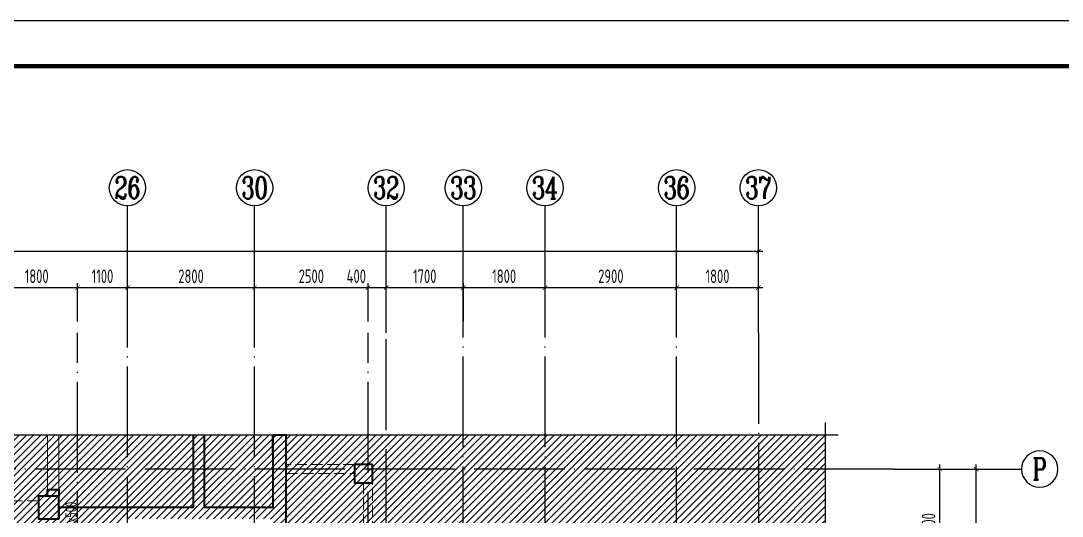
# Model space of a CAD drawing. Extents: x -655480 to 203344, y -294099 to 287156.
# Drawn here: x -41130 to -18185, y 215263 to 226182 of the extents above; entities that cross this region are included whole.
import ezdxf
from ezdxf.enums import TextEntityAlignment as Align

# ---------------------------------------------------------------- set-up
doc = ezdxf.new("R2010")
doc.units = 0
doc.header["$LTSCALE"] = 1000
for name, pattern in [('__DASH', [0.35, 0.25, -0.1]), ('DASH', [0.35, 0.25, -0.1]), ('DOTE', [2.42, 2, -0.2, 0.02, -0.2])]:
    doc.linetypes.add(name, pattern=pattern)
doc.layers.get('0').update_dxf_attribs({"linetype": 'CONTINUOUS'})
doc.layers.get('DEFPOINTS').update_dxf_attribs({"linetype": 'CONTINUOUS'})
for name, color, linetype in [('-TK', 7, 'CONTINUOUS'), ('A-AXIS', 1, 'CONTINUOUS'), ('A-DOTE', 10, 'DOTE'), ('AXIS_NUM', 7, 'CONTINUOUS'), ('S-L主梁线', 4, 'DASH'), ('S-L梁编号', 6, 'CONTINUOUS'), ('S-Q墙实线', 6, 'CONTINUOUS'), ('S-Y一般标注', 3, 'CONTINUOUS'), ('THIN', 7, 'CONTINUOUS')]:
    doc.layers.add(name, color=color, linetype=linetype)
doc.layers.add('WINDOW', color=144, linetype='CONTINUOUS', lineweight=15)
doc.layers.add('底图$0$砼柱', color=2, linetype='CONTINUOUS', lineweight=35)
doc.styles.add('TSSD_Axis', font='complex.shx', dxfattribs={"width": 0.7, "bigfont": 'hztxt.shx'})
doc.styles.add('TSSD_DIMENSION', font='Tssdeng.shx', dxfattribs={"width": 0.7, "bigfont": 'tssdchn.shx'})
doc.styles.add('TSSD_REIN', font='tssdeng.shx', dxfattribs={"width": 0.7, "height": 300, "bigfont": 'tssdchn.shx'})
doc.dimstyles.new('TSSD_100_100', dxfattribs={"dimtxt": 300, "dimasz": 100, "dimexe": 100, "dimexo": 250, "dimgap": 100, "dimtad": 1, "dimdec": 0, "dimzin": 0, "dimdsep": 46, "dimtxsty": 'TSSD_DIMENSION', "dimblk": 'ARCHTICK', "dimcen": 0, "dimdle": 100, "dimclrt": 7, "dimadec": 0, "dimazin": 0, "dimtfac": 1, "dimtdec": 0, "dimtix": 1, "dimtmove": 2, "dimatfit": 3, "dimldrblk": 'ARCHTICK', "dimfxl": 1, "dimtolj": 1, "dimtzin": 0, "dimarcsym": 0})

# ---------------------------------------------------------------- blocks, each defined once
blk = doc.blocks.new('20210827.00122446')
at = {"layer": 'S-L主梁线', "linetype": '__DASH', "lineweight": 18}
for p, q in [((-212912, -276096), (-214412, -276096)), ((-214412, -276296), (-212912, -276296)), ((-212712, -276496), (-212712, -277946)), ((-212512, -277946), (-212512, -276496)), ((-219872, -276896), (-226072, -276896))]:
    blk.add_line(p, q, dxfattribs=at)
at = {"layer": 'S-Q墙实线', "lineweight": 35}
for points in [[(-216462, -275446), (-216462, -277046), (-219422, -277046), (-219422, -277296)], [(-202530, -277946), (-214412, -277946), (-214412, -275446), (-214712, -275446), (-214712, -275446), (-214712, -275446), (-214712, -275846), (-214712, -275846), (-214712, -275446), (-214712, -275446), (-214712, -277046), (-216212, -277046), (-216212, -275446)]]:
    blk.add_lwpolyline(points, dxfattribs=at)
blk.add_lwpolyline([(-219672, -276796), (-219672, -276646), (-219422, -276646), (-219422, -276796)], close=True, dxfattribs=at)
at = {"layer": 'THIN'}
for points in [[(-202250, -275446), (-229381, -275446), (-229451, -275666), (-229571, -275226), (-229641, -275446), (-256772, -275446)], [(-202530, -293330), (-202530, -284378), (-202750, -284308), (-202310, -284188), (-202530, -284118), (-202530, -275166)]]:
    blk.add_lwpolyline(points, dxfattribs=at)
at = {"layer": 'WINDOW', "linetype": 'ByBlock'}
blk.add_lwpolyline([(-219672, -275446), (-219422, -275446), (-219422, -276646), (-219672, -276646)], close=True, dxfattribs=at)
at = {"layer": '底图$0$砼柱', "color": 3, "lineweight": 35}
for points in [[(-212512, -276096), (-212912, -276096), (-212912, -276496), (-212512, -276496)], [(-219422, -276796), (-219872, -276796), (-219872, -277296), (-219422, -277296)]]:
    blk.add_lwpolyline(points, close=True, dxfattribs=at)
blk = doc.blocks.new('ts_axno')
at = {"color": 0, "linetype": 'ByBlock', "lineweight": -2}
blk.add_circle((0, 0), 0.5, dxfattribs=at)
at = {"color": 0, "linetype": 'ByBlock', "lineweight": -2, "style": 'TSSD_Axis', "width": 0.7}
blk.add_attdef('A', text='', height=0.6, dxfattribs=at).set_placement((0, 0), align=Align.MIDDLE_CENTER)
blk = doc.blocks.new('_ArchTick')
at = {"color": 0, "linetype": 'ByBlock', "const_width": 0.15}
blk.add_lwpolyline([(-0.5, -0.5), (0.5, 0.5)], dxfattribs=at)
blk = doc.blocks.new('*D487')
at = {"layer": 'DEFPOINTS', "color": 0, "transparency": 16777216}
for p in [(-158791, 288113), (-159891, 287113), (-158791, 287113)]:
    blk.add_point(p, dxfattribs=at)
at = {"layer": 'S-Y一般标注', "color": 0, "lineweight": -2, "transparency": 16777216}
for p, q in [((-159891, 287363), (-159891, 288213)), ((-158791, 287363), (-158791, 288213)), ((-159991, 288113), (-158691, 288113))]:
    blk.add_line(p, q, dxfattribs=at)
at = {"layer": 'S-Y一般标注', "color": 0, "lineweight": -2, "transparency": 16777216, "xscale": 100, "yscale": 100, "zscale": 100, "rotation": 180}
blk.add_blockref('_ArchTick', (-159891, 288113), dxfattribs=at)
at = {"layer": 'S-Y一般标注', "color": 0, "lineweight": -2, "transparency": 16777216, "xscale": 100, "yscale": 100, "zscale": 100}
blk.add_blockref('_ArchTick', (-158791, 288113), dxfattribs=at)
at = {"layer": 'S-Y一般标注', "color": 7, "transparency": 16777216, "insert": (-159341, 288363), "char_height": 300, "attachment_point": 5, "style": 'TSSD_DIMENSION'}
blk.add_mtext('\\A1;1100', dxfattribs=at)
blk = doc.blocks.new('*D488')
at = {"layer": 'DEFPOINTS', "color": 0, "transparency": 16777216}
for p in [(-155991, 288113), (-158791, 287113), (-155991, 287113)]:
    blk.add_point(p, dxfattribs=at)
at = {"layer": 'S-Y一般标注', "color": 0, "lineweight": -2, "transparency": 16777216}
for p, q in [((-158791, 287363), (-158791, 288213)), ((-155991, 287363), (-155991, 288213)), ((-158891, 288113), (-155891, 288113))]:
    blk.add_line(p, q, dxfattribs=at)
at = {"layer": 'S-Y一般标注', "color": 0, "lineweight": -2, "transparency": 16777216, "xscale": 100, "yscale": 100, "zscale": 100, "rotation": 180}
blk.add_blockref('_ArchTick', (-158791, 288113), dxfattribs=at)
at = {"layer": 'S-Y一般标注', "color": 0, "lineweight": -2, "transparency": 16777216, "xscale": 100, "yscale": 100, "zscale": 100}
blk.add_blockref('_ArchTick', (-155991, 288113), dxfattribs=at)
at = {"layer": 'S-Y一般标注', "color": 7, "transparency": 16777216, "insert": (-157391, 288363), "char_height": 300, "attachment_point": 5, "style": 'TSSD_DIMENSION'}
blk.add_mtext('\\A1;2800', dxfattribs=at)
blk = doc.blocks.new('*D489')
at = {"layer": 'DEFPOINTS', "color": 0, "transparency": 16777216}
for p in [(-153091, 288113), (-153491, 287113), (-153091, 287113)]:
    blk.add_point(p, dxfattribs=at)
at = {"layer": 'S-Y一般标注', "color": 0, "lineweight": -2, "transparency": 16777216}
for p, q in [((-153491, 287363), (-153491, 288213)), ((-153091, 287363), (-153091, 288213)), ((-153591, 288113), (-152991, 288113))]:
    blk.add_line(p, q, dxfattribs=at)
at = {"layer": 'S-Y一般标注', "color": 0, "lineweight": -2, "transparency": 16777216, "xscale": 100, "yscale": 100, "zscale": 100, "rotation": 180}
blk.add_blockref('_ArchTick', (-153491, 288113), dxfattribs=at)
at = {"layer": 'S-Y一般标注', "color": 0, "lineweight": -2, "transparency": 16777216, "xscale": 100, "yscale": 100, "zscale": 100}
blk.add_blockref('_ArchTick', (-153091, 288113), dxfattribs=at)
at = {"layer": 'S-Y一般标注', "color": 7, "transparency": 16777216, "insert": (-153749, 288363), "char_height": 300, "attachment_point": 5, "style": 'TSSD_DIMENSION'}
blk.add_mtext('\\A1;400', dxfattribs=at)
blk = doc.blocks.new('*D490')
at = {"layer": 'DEFPOINTS', "color": 0, "transparency": 16777216}
for p in [(-151391, 288113), (-153091, 287113), (-151391, 287113)]:
    blk.add_point(p, dxfattribs=at)
at = {"layer": 'S-Y一般标注', "color": 0, "lineweight": -2, "transparency": 16777216}
for p, q in [((-153091, 287363), (-153091, 288213)), ((-151391, 287363), (-151391, 288213)), ((-153191, 288113), (-151291, 288113))]:
    blk.add_line(p, q, dxfattribs=at)
at = {"layer": 'S-Y一般标注', "color": 0, "lineweight": -2, "transparency": 16777216, "xscale": 100, "yscale": 100, "zscale": 100, "rotation": 180}
blk.add_blockref('_ArchTick', (-153091, 288113), dxfattribs=at)
at = {"layer": 'S-Y一般标注', "color": 0, "lineweight": -2, "transparency": 16777216, "xscale": 100, "yscale": 100, "zscale": 100}
blk.add_blockref('_ArchTick', (-151391, 288113), dxfattribs=at)
at = {"layer": 'S-Y一般标注', "color": 7, "transparency": 16777216, "insert": (-152241, 288363), "char_height": 300, "attachment_point": 5, "style": 'TSSD_DIMENSION'}
blk.add_mtext('\\A1;1700', dxfattribs=at)
blk = doc.blocks.new('*D491')
at = {"layer": 'DEFPOINTS', "color": 0, "transparency": 16777216}
for p in [(-149591, 288113), (-151391, 287113), (-149591, 287113)]:
    blk.add_point(p, dxfattribs=at)
at = {"layer": 'S-Y一般标注', "color": 0, "lineweight": -2, "transparency": 16777216}
for p, q in [((-151391, 287363), (-151391, 288213)), ((-149591, 287363), (-149591, 288213)), ((-151491, 288113), (-149491, 288113))]:
    blk.add_line(p, q, dxfattribs=at)
at = {"layer": 'S-Y一般标注', "color": 0, "lineweight": -2, "transparency": 16777216, "xscale": 100, "yscale": 100, "zscale": 100, "rotation": 180}
blk.add_blockref('_ArchTick', (-151391, 288113), dxfattribs=at)
at = {"layer": 'S-Y一般标注', "color": 0, "lineweight": -2, "transparency": 16777216, "xscale": 100, "yscale": 100, "zscale": 100}
blk.add_blockref('_ArchTick', (-149591, 288113), dxfattribs=at)
at = {"layer": 'S-Y一般标注', "color": 7, "transparency": 16777216, "insert": (-150491, 288363), "char_height": 300, "attachment_point": 5, "style": 'TSSD_DIMENSION'}
blk.add_mtext('\\A1;1800', dxfattribs=at)
blk = doc.blocks.new('*D492')
at = {"layer": 'DEFPOINTS', "color": 0, "transparency": 16777216}
for p in [(-146691, 288113), (-149591, 287113), (-146691, 287113)]:
    blk.add_point(p, dxfattribs=at)
at = {"layer": 'S-Y一般标注', "color": 0, "lineweight": -2, "transparency": 16777216}
for p, q in [((-149591, 287363), (-149591, 288213)), ((-146691, 287363), (-146691, 288213)), ((-149691, 288113), (-146591, 288113))]:
    blk.add_line(p, q, dxfattribs=at)
at = {"layer": 'S-Y一般标注', "color": 0, "lineweight": -2, "transparency": 16777216, "xscale": 100, "yscale": 100, "zscale": 100, "rotation": 180}
blk.add_blockref('_ArchTick', (-149591, 288113), dxfattribs=at)
at = {"layer": 'S-Y一般标注', "color": 0, "lineweight": -2, "transparency": 16777216, "xscale": 100, "yscale": 100, "zscale": 100}
blk.add_blockref('_ArchTick', (-146691, 288113), dxfattribs=at)
at = {"layer": 'S-Y一般标注', "color": 7, "transparency": 16777216, "insert": (-148141, 288363), "char_height": 300, "attachment_point": 5, "style": 'TSSD_DIMENSION'}
blk.add_mtext('\\A1;2900', dxfattribs=at)
blk = doc.blocks.new('*D493')
at = {"layer": 'DEFPOINTS', "color": 0, "transparency": 16777216}
for p in [(-144891, 288113), (-146691, 287113), (-144891, 287113)]:
    blk.add_point(p, dxfattribs=at)
at = {"layer": 'S-Y一般标注', "color": 0, "lineweight": -2, "transparency": 16777216}
for p, q in [((-146691, 287363), (-146691, 288213)), ((-144891, 287363), (-144891, 288213)), ((-146791, 288113), (-144791, 288113))]:
    blk.add_line(p, q, dxfattribs=at)
at = {"layer": 'S-Y一般标注', "color": 0, "lineweight": -2, "transparency": 16777216, "xscale": 100, "yscale": 100, "zscale": 100, "rotation": 180}
blk.add_blockref('_ArchTick', (-146691, 288113), dxfattribs=at)
at = {"layer": 'S-Y一般标注', "color": 0, "lineweight": -2, "transparency": 16777216, "xscale": 100, "yscale": 100, "zscale": 100}
blk.add_blockref('_ArchTick', (-144891, 288113), dxfattribs=at)
at = {"layer": 'S-Y一般标注', "color": 7, "transparency": 16777216, "insert": (-145791, 288363), "char_height": 300, "attachment_point": 5, "style": 'TSSD_DIMENSION'}
blk.add_mtext('\\A1;1800', dxfattribs=at)
blk = doc.blocks.new('*D494')
at = {"layer": 'DEFPOINTS', "color": 0, "transparency": 16777216}
for p in [(-144891, 288913), (-194891, 287113), (-144891, 287113)]:
    blk.add_point(p, dxfattribs=at)
at = {"layer": 'S-Y一般标注', "color": 0, "lineweight": -2, "transparency": 16777216}
for p, q in [((-194991, 288913), (-144791, 288913)), ((-194891, 287363), (-194891, 289013)), ((-144891, 287363), (-144891, 289013))]:
    blk.add_line(p, q, dxfattribs=at)
at = {"layer": 'S-Y一般标注', "color": 0, "lineweight": -2, "transparency": 16777216, "xscale": 100, "yscale": 100, "zscale": 100, "rotation": 180}
blk.add_blockref('_ArchTick', (-194891, 288913), dxfattribs=at)
at = {"layer": 'S-Y一般标注', "color": 0, "lineweight": -2, "transparency": 16777216, "xscale": 100, "yscale": 100, "zscale": 100}
blk.add_blockref('_ArchTick', (-144891, 288913), dxfattribs=at)
at = {"layer": 'S-Y一般标注', "color": 7, "transparency": 16777216, "insert": (-169891, 289163), "char_height": 300, "attachment_point": 5, "style": 'TSSD_DIMENSION'}
blk.add_mtext('\\A1;50000', dxfattribs=at)
blk = doc.blocks.new('*D509')
at = {"layer": 'DEFPOINTS', "color": 0, "transparency": 16777216}
for p in [(-159891, 288113), (-161691, 287113), (-159891, 287113)]:
    blk.add_point(p, dxfattribs=at)
at = {"layer": 'S-Y一般标注', "color": 0, "lineweight": -2, "transparency": 16777216}
for p, q in [((-161691, 287363), (-161691, 288213)), ((-159891, 287363), (-159891, 288213)), ((-161791, 288113), (-159791, 288113))]:
    blk.add_line(p, q, dxfattribs=at)
at = {"layer": 'S-Y一般标注', "color": 0, "lineweight": -2, "transparency": 16777216, "xscale": 100, "yscale": 100, "zscale": 100, "rotation": 180}
blk.add_blockref('_ArchTick', (-161691, 288113), dxfattribs=at)
at = {"layer": 'S-Y一般标注', "color": 0, "lineweight": -2, "transparency": 16777216, "xscale": 100, "yscale": 100, "zscale": 100}
blk.add_blockref('_ArchTick', (-159891, 288113), dxfattribs=at)
at = {"layer": 'S-Y一般标注', "color": 7, "transparency": 16777216, "insert": (-160791, 288363), "char_height": 300, "attachment_point": 5, "style": 'TSSD_DIMENSION'}
blk.add_mtext('\\A1;1800', dxfattribs=at)
blk = doc.blocks.new('*D510')
at = {"layer": 'DEFPOINTS', "color": 0, "transparency": 16777216}
for p in [(-153491, 288113), (-155991, 287113), (-153491, 287113)]:
    blk.add_point(p, dxfattribs=at)
at = {"layer": 'S-Y一般标注', "color": 0, "lineweight": -2, "transparency": 16777216}
for p, q in [((-155991, 287363), (-155991, 288213)), ((-153491, 287363), (-153491, 288213)), ((-156091, 288113), (-153391, 288113))]:
    blk.add_line(p, q, dxfattribs=at)
at = {"layer": 'S-Y一般标注', "color": 0, "lineweight": -2, "transparency": 16777216, "xscale": 100, "yscale": 100, "zscale": 100, "rotation": 180}
blk.add_blockref('_ArchTick', (-155991, 288113), dxfattribs=at)
at = {"layer": 'S-Y一般标注', "color": 0, "lineweight": -2, "transparency": 16777216, "xscale": 100, "yscale": 100, "zscale": 100}
blk.add_blockref('_ArchTick', (-153491, 288113), dxfattribs=at)
at = {"layer": 'S-Y一般标注', "color": 7, "transparency": 16777216, "insert": (-154741, 288363), "char_height": 300, "attachment_point": 5, "style": 'TSSD_DIMENSION'}
blk.add_mtext('\\A1;2500', dxfattribs=at)
blk = doc.blocks.new('*D534')
at = {"layer": 'DEFPOINTS', "color": 0, "transparency": 16777216}
for p in [(-141891, 284113), (-140091, 284113), (-141891, 268613)]:
    blk.add_point(p, dxfattribs=at)
at = {"layer": 'S-Y一般标注', "color": 0, "lineweight": -2, "transparency": 16777216}
for p, q in [((-141641, 284113), (-139991, 284113)), ((-140091, 268513), (-140091, 284213)), ((-141641, 268613), (-139991, 268613))]:
    blk.add_line(p, q, dxfattribs=at)
at = {"layer": 'S-Y一般标注', "color": 0, "lineweight": -2, "transparency": 16777216, "xscale": 100, "yscale": 100, "zscale": 100}
for p, rotation in [((-140091, 284113), 90), ((-140091, 268613), 270)]:
    blk.add_blockref('_ArchTick', p, dxfattribs=dict(at, rotation=rotation))
at = {"layer": 'S-Y一般标注', "color": 7, "transparency": 16777216, "insert": (-140341, 276363), "char_height": 300, "attachment_point": 5, "rotation": 90, "style": 'TSSD_DIMENSION'}
blk.add_mtext('\\A1;15500', dxfattribs=at)
blk = doc.blocks.new('*D537')
at = {"layer": 'DEFPOINTS', "color": 0, "transparency": 16777216}
for p in [(-141891, 284113), (-140891, 284113), (-141891, 281613)]:
    blk.add_point(p, dxfattribs=at)
at = {"layer": 'S-Y一般标注', "color": 0, "lineweight": -2, "transparency": 16777216}
for p, q in [((-141641, 284113), (-140791, 284113)), ((-140891, 281513), (-140891, 284213)), ((-141641, 281613), (-140791, 281613))]:
    blk.add_line(p, q, dxfattribs=at)
at = {"layer": 'S-Y一般标注', "color": 0, "lineweight": -2, "transparency": 16777216, "xscale": 100, "yscale": 100, "zscale": 100}
for p, rotation in [((-140891, 284113), 90), ((-140891, 281613), 270)]:
    blk.add_blockref('_ArchTick', p, dxfattribs=dict(at, rotation=rotation))
at = {"layer": 'S-Y一般标注', "color": 7, "transparency": 16777216, "insert": (-141141, 282863), "char_height": 300, "attachment_point": 5, "rotation": 90, "style": 'TSSD_DIMENSION'}
blk.add_mtext('\\A1;2500', dxfattribs=at)
blk = doc.blocks.new('A1')
blk.add_lwpolyline([(0, 59400), (0, 0), (84100, 0), (84100, 59400)], close=True)
at = {"const_width": 100}
blk.add_lwpolyline([(2500, 58400), (2500, 1000), (83100, 1000), (83100, 58400)], close=True, dxfattribs=at)
blk = doc.blocks.new('20210827.00163710')
at = {"layer": 'A-AXIS'}
for p, q in [((-214072, -268230.2), (-214072, -265430.2)), ((-211272, -268230.2), (-211272, -265430.2)), ((-208372, -268230.2), (-208372, -265430.2)), ((-206672, -268230.2), (-206672, -265430.2)), ((-204872, -268230.2), (-204872, -265430.2)), ((-201972, -268230.2), (-201972, -265430.2)), ((-200172, -268230.2), (-200172, -265430.2)), ((-197172, -271230.2), (-194372, -271230.2))]:
    blk.add_line(p, q, dxfattribs=at)
at = {"layer": 'A-DOTE'}
for p, q in [((-215172, -273730.2), (-215172, -268230.2)), ((-214072, -278229.9), (-214072, -268230.2)), ((-211272, -278229.9), (-211272, -268230.2)), ((-208772, -273730.2), (-208772, -268230.2)), ((-208372, -277630.2), (-208372, -268230.2)), ((-206672, -280430.2), (-206672, -268230.2)), ((-204872, -280430.2), (-204872, -268230.2)), ((-201972, -280430.2), (-201972, -268230.2)), ((-200172, -268230.2), (-200172, -289730.2)), ((-197172, -271230.2), (-253172, -271230.2))]:
    blk.add_line(p, q, dxfattribs=at)
at = {"layer": 'A-AXIS'}
ref = blk.add_blockref('ts_axno', (-214072, -265030.2), dxfattribs=dict(at, xscale=800, yscale=800, zscale=800))
ref.add_attrib('17', '26', dxfattribs={"layer": 'AXIS_NUM', "height": 480, "style": 'TSSD_Axis', "width": 0.7}).set_placement((-214072, -265030.2), align=Align.MIDDLE_CENTER)
ref = blk.add_blockref('ts_axno', (-211272, -265030.2), dxfattribs=dict(at, xscale=800, yscale=800, zscale=800))
ref.add_attrib('18', '30', dxfattribs={"layer": 'AXIS_NUM', "height": 480, "style": 'TSSD_Axis', "width": 0.7}).set_placement((-211272, -265030.2), align=Align.MIDDLE_CENTER)
ref = blk.add_blockref('ts_axno', (-208372, -265030.2), dxfattribs=dict(at, xscale=800, yscale=800, zscale=800))
ref.add_attrib('19', '32', dxfattribs={"layer": 'AXIS_NUM', "height": 480, "style": 'TSSD_Axis', "width": 0.7}).set_placement((-208372, -265030.2), align=Align.MIDDLE_CENTER)
ref = blk.add_blockref('ts_axno', (-206672, -265030.2), dxfattribs=dict(at, xscale=800, yscale=800, zscale=800))
ref.add_attrib('20', '33', dxfattribs={"layer": 'AXIS_NUM', "height": 480, "style": 'TSSD_Axis', "width": 0.7}).set_placement((-206672, -265030.2), align=Align.MIDDLE_CENTER)
ref = blk.add_blockref('ts_axno', (-204872, -265030.2), dxfattribs=dict(at, xscale=800, yscale=800, zscale=800))
ref.add_attrib('21', '34', dxfattribs={"layer": 'AXIS_NUM', "height": 480, "style": 'TSSD_Axis', "width": 0.7}).set_placement((-204872, -265030.2), align=Align.MIDDLE_CENTER)
ref = blk.add_blockref('ts_axno', (-201972, -265030.2), dxfattribs=dict(at, xscale=800, yscale=800, zscale=800))
ref.add_attrib('22', '36', dxfattribs={"layer": 'AXIS_NUM', "height": 480, "style": 'TSSD_Axis', "width": 0.7}).set_placement((-201972, -265030.2), align=Align.MIDDLE_CENTER)
ref = blk.add_blockref('ts_axno', (-200172, -265030.2), dxfattribs=dict(at, xscale=800, yscale=800, zscale=800))
ref.add_attrib('23', '37', dxfattribs={"layer": 'AXIS_NUM', "height": 480, "style": 'TSSD_Axis', "width": 0.7}).set_placement((-200172, -265030.2), align=Align.MIDDLE_CENTER)
ref = blk.add_blockref('ts_axno', (-193972, -271230.2), dxfattribs=dict(at, xscale=-800, yscale=800, zscale=800))
ref.add_attrib('G', 'P', dxfattribs={"layer": 'AXIS_NUM', "height": 480, "style": 'TSSD_Axis', "width": 0.7}).set_placement((-193972, -271230.2), align=Align.MIDDLE_CENTER)
at = {"layer": 'S-Y一般标注'}
for base, p1, p2, picture, middle in [((-200172, -266430.2), (-250172, -268230.2), (-200172, -268230.2), '*D494', (-225172, -266180.2)), ((-215172, -267230.2), (-216972, -268230.2), (-215172, -268230.2), '*D509', (-216072, -266980.2)), ((-214072, -267230.2), (-215172, -268230.2), (-214072, -268230.2), '*D487', (-214622, -266980.2)), ((-211272, -267230.2), (-214072, -268230.2), (-211272, -268230.2), '*D488', (-212672, -266980.2)), ((-208772, -267230.2), (-211272, -268230.2), (-208772, -268230.2), '*D510', (-210022, -266980.2)), ((-206672, -267230.2), (-208372, -268230.2), (-206672, -268230.2), '*D490', (-207522, -266980.2)), ((-204872, -267230.2), (-206672, -268230.2), (-204872, -268230.2), '*D491', (-205772, -266980.2)), ((-201972, -267230.2), (-204872, -268230.2), (-201972, -268230.2), '*D492', (-203422, -266980.2)), ((-200172, -267230.2), (-201972, -268230.2), (-200172, -268230.2), '*D493', (-201072, -266980.2))]:
    dim = blk.add_linear_dim(base=base, p1=p1, p2=p2, dimstyle='TSSD_100_100', dxfattribs=at)
    dim.commit()
    dim.dimension.update_dxf_attribs({"geometry": picture, "text_midpoint": middle, "insert": (-55280.9, -555343.3)})
dim = blk.add_linear_dim(base=(-208372, -267230.2), p1=(-208772, -268230.2), p2=(-208372, -268230.2), dimstyle='TSSD_100_100', dxfattribs=at)
dim.commit()
dim.dimension.update_dxf_attribs({"geometry": '*D489', "text_midpoint": (-209030.1, -266980.2), "dimtype": 128, "insert": (-55280.9, -555343.3)})
for base, p1, picture, middle in [((-195372, -271230.2), (-197172, -286730.2), '*D534', (-195622, -278980.2)), ((-196172, -271230.2), (-197172, -273730.2), '*D537', (-196422, -272480.2))]:
    dim = blk.add_linear_dim(base=base, p1=p1, p2=(-197172, -271230.2), angle=90, dimstyle='TSSD_100_100', dxfattribs=at)
    dim.commit()
    dim.dimension.update_dxf_attribs({"geometry": picture, "text_midpoint": middle, "insert": (-55280.9, -555343.3)})

msp = doc.modelspace()

# ---------------------------------------------------------------- hatches: boundary and pattern name
at = {"true_color": 0x636466}
h = msp.add_hatch(dxfattribs=at)
h.set_pattern_fill('ANSI31', color=251, scale=70)
h.set_pattern_definition([(45, (137880.15, -420165.53), (-78.577241, 78.577241), [])])
h.paths.add_polyline_path([(-59729.72, 213901.43), (-59729.73, 215251.43), (-63929.73, 215251.42), (-63929.71, 213751.45), (-66179.93, 213751.41), (-66179.51, 210801.42), (-68529.72, 210801.43), (-68529.72, 206351.43), (-63779.72, 206351.43), (-63779.72, 205501.43), (-59329.72, 205501.5), (-59329.72, 207551.52), (-59329.72, 207551.33), (-59329.72, 209151.38), (-61079.73, 209151.48), (-61079.72, 213901.43)], flags=16)
h.paths.add_polyline_path([(-35579.72, 214251.45), (-35579.72, 215200.54), (-38929.72, 215202.32), (-38929.72, 213601.43), (-38929.63, 213601.43), (-38929.82, 209201.43), (-43479.71, 209201.43), (-43479.67, 206401.43), (-40429.72, 206401.43), (-40429.72, 205701.43), (-36029.68, 205701.43), (-36029.68, 207601.43), (-34079.73, 207601.42), (-34079.72, 209201.43), (-33329.64, 209201.42), (-33329.65, 214251.41)], flags=16)
h.paths.add_polyline_path([(-77359.91, 217051.43), (-23397.82, 217051.43), (-23397.82, 199447), (-77359.91, 199447)])

# ---------------------------------------------------------------- block references
at = {"layer": '-TK'}
msp.add_blockref('A1', (-90670.8, 166782.28), dxfattribs=at)
at = {"layer": 'A-DOTE', "color": 2}
msp.add_blockref('20210827.00163710', (175292.26, 487531.65), dxfattribs=at)
at = {"layer": 'S-Q墙实线', "color": 2}
msp.add_blockref('20210827.00122446', (179132.06, 492497.27), dxfattribs=at)

# ---------------------------------------------------------------- texts
at = {"layer": 'S-L梁编号', "color": 6, "style": 'TSSD_REIN', "width": 0.7}
msp.add_text('LL7(1) 250x500', height=250, rotation=90, dxfattribs=at).set_placement((-39898.9, 214094.21))

doc.saveas('drawing.dxf')
